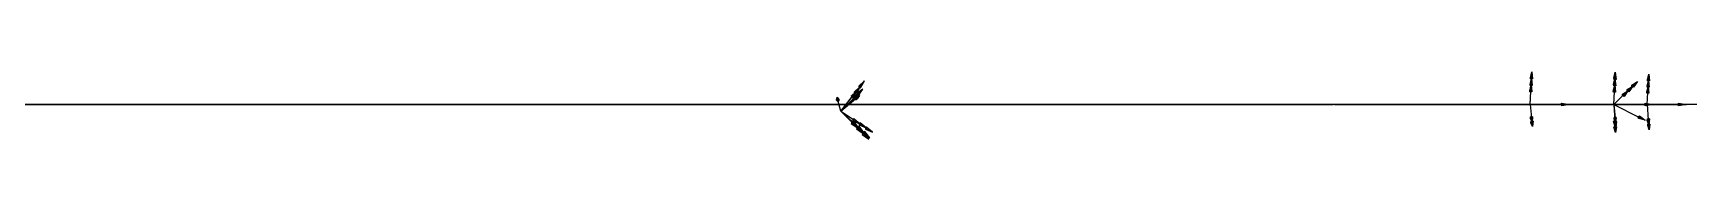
# Model space of a CAD drawing. Header units: millimetres. Extents: x -14319 to -773, y -1376 to 253.
# Drawn here: x -12527 to -11536, y 62 to 110 of the extents above; entities that cross this region are included whole.
import ezdxf

# ---------------------------------------------------------------- set-up
doc = ezdxf.new("R2010")
doc.units = ezdxf.units.MM
for name, color, linetype in [('JOINED_124_0', 1, 'Continuous'), ('JOINED_347_0', 1, 'Continuous'), ('JOINED_347_1', 1, 'Continuous'), ('JOINED_347_7', 1, 'Continuous'), ('PgmDef_358_1', 1, 'Continuous'), ('PgmDef_368_0', 1, 'Continuous')]:
    doc.layers.add(name, color=color, linetype=linetype)

# ---------------------------------------------------------------- blocks, each defined once
blk = doc.blocks.new('Kontrollpunkt')
at = {"color": 0}
for q in [(0, 6), (8, 0), (0, 0, 4)]:
    blk.add_line((0, 0), q, dxfattribs=at)
for points in [[(0.25, 8, -0.25), (-0.25, 8, -0.25), (-0.25, 8, 0.25), (0, 10, 0), (-0.25, 8, -0.25), (0.25, 8, 0.25), (0, 10, 0), (0.25, 8, -0.25), (0.25, 8, 0.25), (-0.25, 8, 0.25)], [(0.25, 6, -0.25), (-0.25, 6, -0.25), (-0.25, 6, 0.25), (0, 8, 0), (-0.25, 6, -0.25), (0.25, 6, 0.25), (0, 8, 0), (0.25, 6, -0.25), (0.25, 6, 0.25), (-0.25, 6, 0.25)], [(0.25, 0.25, 4), (-0.25, 0.25, 4), (-0.25, -0.25, 4), (0, 0, 6), (-0.25, 0.25, 4), (0.25, -0.25, 4), (0, 0, 6), (0.25, 0.25, 4), (0.25, -0.25, 4), (-0.25, -0.25, 4)], [(0.25, 0.25, 6), (-0.25, 0.25, 6), (-0.25, -0.25, 6), (0, 0, 8), (-0.25, 0.25, 6), (0.25, -0.25, 6), (0, 0, 8), (0.25, 0.25, 6), (0.25, -0.25, 6), (-0.25, -0.25, 6)], [(0.25, 0.25, 8), (-0.25, 0.25, 8), (-0.25, -0.25, 8), (0, 0, 10), (-0.25, 0.25, 8), (0.25, -0.25, 8), (0, 0, 10), (0.25, 0.25, 8), (0.25, -0.25, 8), (-0.25, -0.25, 8)], [(8, 0.25, -0.25), (8, 0.25, 0.25), (8, -0.25, 0.25), (10, 0, 0), (8, 0.25, 0.25), (8, -0.25, -0.25), (10, 0, 0), (8, 0.25, -0.25), (8, -0.25, -0.25), (8, -0.25, 0.25)]]:
    blk.add_polyline3d(points, dxfattribs=at)

msp = doc.modelspace()

# ---------------------------------------------------------------- linework, layer by layer
at = {"layer": 'JOINED_124_0', "color": 0}
for points, knots in [([(-11630.68, 87.94, 2188.28), (-11669.88, 87.94, 2185.54), (-11709.08, 87.94, 2182.8), (-11748.28, 87.94, 2180.06), (-11854.95, 87.94, 2180.06), (-11961.61, 87.94, 2180.06), (-12068.28, 87.94, 2180.06), (-12220.11, 87.94, 2180.06), (-12371.95, 87.94, 2180.06), (-12523.78, 87.94, 2180.06)], [0, 0, 0, 0, 117.888647, 117.888647, 117.888647, 437.888392, 437.888392, 437.888392, 893.388392, 893.388392, 893.388392, 893.388392]), ([(-11630.68, 87.94, 2188.28), (-11622.35, 87.94, 2188.87), (-11614.01, 87.94, 2189.45), (-11605.68, 87.94, 2190.03), (-11597.35, 87.94, 2190.62), (-11589.01, 87.94, 2191.2), (-11580.68, 87.94, 2191.78)], [0, 0, 0, 0, 25.061034, 25.061034, 25.061034, 50.122081, 50.122081, 50.122081, 50.122081])]:
    msp.add_open_spline(points, degree=3, knots=knots, dxfattribs=at)
at = {"layer": 'JOINED_347_0', "color": 1}
msp.add_line((-10695.12, 87.94, 2253.71), (-11580.68, 87.94, 2191.78), dxfattribs=at)
at = {"layer": 'JOINED_347_1', "color": 1}
for p, q in [((-11605.68, 87.94, 2190.03), (-11630.68, 87.94, 2188.28)), ((-11580.68, 87.94, 2191.78), (-11605.68, 87.94, 2190.03))]:
    msp.add_line(p, q, dxfattribs=at)
at = {"layer": 'JOINED_347_7', "color": 1}
for p, q in [((-12939.78, 87.94, 2180.06), (-12526.78, 87.94, 2180.06)), ((-12526.78, 87.94, 2180.06), (-12068.28, 87.94, 2180.06)), ((-12068.28, 87.94, 2180.06), (-11748.7, 87.94, 2180.06)), ((-11747.86, 87.94, 2180.09), (-11630.68, 87.94, 2188.28))]:
    msp.add_line(p, q, dxfattribs=at)
at = {"layer": 'PgmDef_358_1', "color": 1}
msp.add_line((-10474.15, 87.94, 2092.06), (-14298.28, 87.94, 2092.06), dxfattribs=at)
at = {"layer": 'PgmDef_368_0', "color": 1}
msp.add_line((-12043.28, 83.94, 2158.92), (-12043.28, 83.94, 2105.2), dxfattribs=at)

# ---------------------------------------------------------------- block references
at = {"layer": 'JOINED_347_0', "color": 3, "extrusion": (0.601143, 0.585017, -0.54441), "xscale": 2.362426629514812, "yscale": 2.362426629514812, "zscale": 2.362426629514812, "rotation": 147.2379334372577}
msp.add_blockref('Kontrollpunkt', (8139.72, -2646.34, -8103.43), dxfattribs=at)
at = {"layer": 'JOINED_347_0', "color": 3, "extrusion": (0.044707, 0.767623, -0.639341), "xscale": 2.362426629514812, "yscale": 2.362426629514812, "zscale": 2.362426629514812, "rotation": 174.7949903209862}
msp.add_blockref('Kontrollpunkt', (11546.28, 1312.77, -1851.53), dxfattribs=at)
at = {"layer": 'JOINED_347_1', "color": 3, "extrusion": (0.038777, 0.831256, -0.554536), "xscale": 2.362426629514812, "yscale": 2.362426629514812, "zscale": 2.362426629514812, "rotation": 175.1914901950753}
msp.add_blockref('Kontrollpunkt', (11622.14, 1569.17, -1591.39), dxfattribs=at)
at = {"layer": 'JOINED_347_1', "color": 3, "extrusion": (0.040225, 0.81699, -0.575247), "xscale": 2.362426629514812, "yscale": 2.362426629514812, "zscale": 2.362426629514812, "rotation": 175.1079350016183}
msp.add_blockref('Kontrollpunkt', (11570.99, 1515.76, -1654.8), dxfattribs=at)
at = {"layer": 'PgmDef_368_0', "color": 3, "extrusion": (0.797353, -0.531768, -0.285395), "xscale": 2.362426629514812, "yscale": 2.362426629514812, "zscale": 2.362426629514812, "rotation": 283.9797211499091}
msp.add_blockref('Kontrollpunkt', (-6612.31, -803.67, -10263.53), dxfattribs=at)
at = {"layer": 'PgmDef_368_0', "color": 3, "extrusion": (0.707107, -0.707107, -2.05388e-14), "xscale": 2.362426629514812, "yscale": 2.362426629514812, "zscale": 2.362426629514812, "rotation": 307.9999999999988}
msp.add_blockref('Kontrollpunkt', (-8456.53, 2123.92, -8575.24), dxfattribs=at)
at = {"layer": 'PgmDef_368_0', "color": 3, "extrusion": (0.731835, -0.674082, 0.100154), "xscale": 2.362426629514812, "yscale": 2.362426629514812, "zscale": 2.362426629514812, "rotation": 307.9999999999988}
msp.add_blockref('Kontrollpunkt', (-8097.45, 2987.5, -8659.43), dxfattribs=at)

doc.saveas('drawing.dxf')
